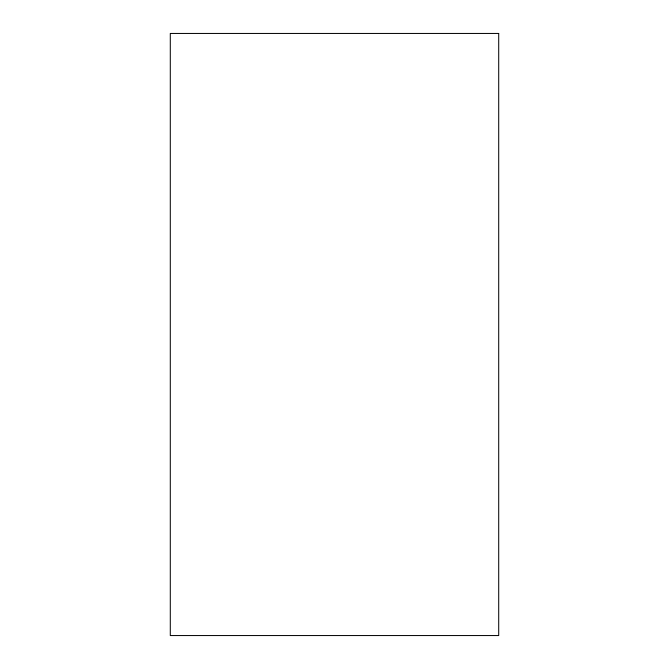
<?xml version="1.0" encoding="UTF-8"?>
<svg xmlns="http://www.w3.org/2000/svg" width="669" height="669" viewBox="0 0 669 669"><rect width="100%" height="100%" fill="white"/><g stroke="black" fill="none" stroke-linecap="round" stroke-linejoin="round"><path stroke-width="1" d="M498.706 33.45L170.294 33.45L170.294 635.55L498.706 635.55L498.706 33.45"/></g></svg>
